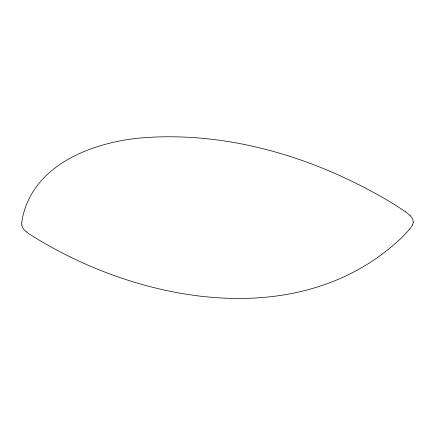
<?xml version="1.0" encoding="UTF-8"?>
<svg xmlns="http://www.w3.org/2000/svg" width="435" height="435" viewBox="0 0 435 435"><rect width="100%" height="100%" fill="white"/><g stroke="black" fill="none" stroke-linecap="round" stroke-linejoin="round"><path stroke-width="0.65" d="M21.81 222.165L22.685 217.038C34.414 163.979 93.351 142.125 141.739 137.868C230.409 130.804 319.377 158.77 394.616 204.608L405.36 211.682M413.174 222.693L412.717 224.34M409.786 229.038L403.724 235.65C305.354 332.025 146.513 304.538 38.797 239.886L30.521 234.818A28.721 15.258 33.4 0 1 26.323 231.833M26.345 231.817L25.012 230.648A9.124 4.752 33.3 0 1 22.305 226.874L21.962 225.673M410.346 215.863L411.722 217.495A12.577 8.455 12.8 0 1 413.206 222.704M21.913 225.651A29.526 15.568 32.6 0 1 21.853 222.187M405.328 211.704A37.731 25.056 14.4 0 1 410.395 215.836M412.799 224.368A40.02 27.253 14.6 0 1 409.732 229.006"/></g></svg>
